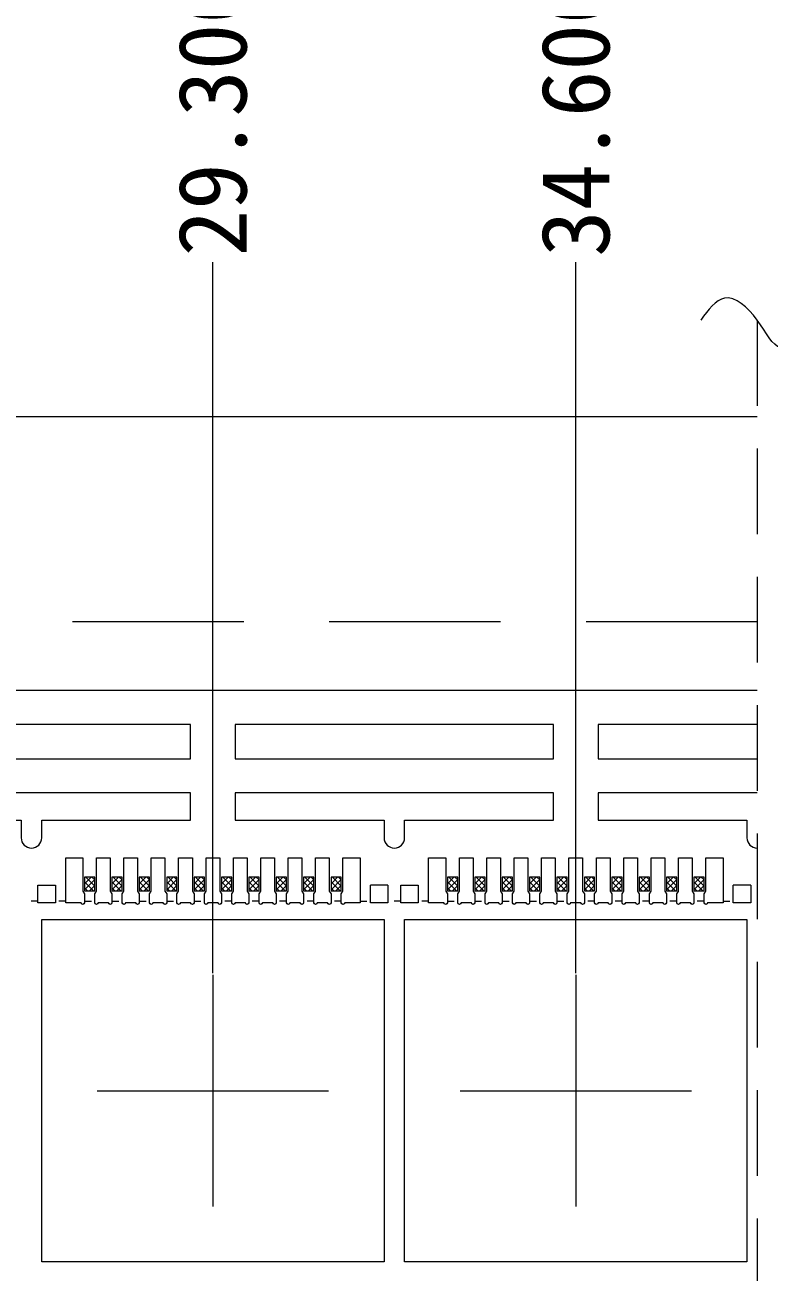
# Model space of a CAD drawing. Extents: x -140 to 3541, y -503 to -95.
# Drawn here: x 3266.12 to 3276.99, y -285.41 to -267.19 of the extents above; entities that cross this region are included whole.
import ezdxf

# ---------------------------------------------------------------- set-up
doc = ezdxf.new("R2010")
doc.units = 0
doc.header["$LTSCALE"] = 5
doc.header["$MEASUREMENT"] = 0
doc.header["$PDMODE"] = 3
for name, pattern in [('CENTER', [2, 1.25, -0.25, 0.25, -0.25]), ('DASHED', [0.75, 0.5, -0.25]), ('HIDDEN', [0.375, 0.25, -0.125])]:
    doc.linetypes.add(name, pattern=pattern)
doc.layers.get('0').update_dxf_attribs({"linetype": 'CONTINUOUS'})
doc.layers.get('Defpoints').update_dxf_attribs({"linetype": 'CONTINUOUS'})
for name, color, linetype in [('1', 7, 'CONTINUOUS'), ('1D', 4, 'CONTINUOUS'), ('center', 1, 'CONTINUOUS'), ('PKG', 2, 'CONTINUOUS'), ('PLATING', 3, 'CONTINUOUS'), ('标注', 4, 'CONTINUOUS')]:
    doc.layers.add(name, color=color, linetype=linetype)
doc.layers.add('标注线', color=3, linetype='CONTINUOUS', lineweight=18)
doc.styles.add('SIMPLEX', font='SIMPLEX')
doc.styles.add('宋体', font='')
doc.styles.get('宋体').set_extended_font_data('SimSun')
doc.dimstyles.new('副本Standard', dxfattribs={"dimtxt": 0.05, "dimasz": 0.05, "dimexe": 0.07, "dimexo": 0.07, "dimgap": 0.07, "dimtad": 1, "dimzin": 1, "dimdsep": 46, "dimtxsty": 'SIMPLEX', "dimcen": 0.1, "dimclrd": 256, "dimclre": 256, "dimclrt": 256, "dimadec": 0, "dimazin": 0, "dimtfac": 1, "dimtofl": 0, "dimtmove": 0, "dimatfit": 0, "dimfxl": 1, "dimlwd": -1, "dimlwe": -1, "dimarcsym": 0})

# ---------------------------------------------------------------- blocks, each defined once
blk = doc.blocks.new('*D88')
at = {"layer": 'Defpoints', "color": 0}
for p in [(3268.864, -270.656), (3239.564, -274.423), (3268.864, -281.071)]:
    blk.add_point(p, dxfattribs=at)
at = {"layer": '标注', "lineweight": 0}
blk.add_line((3268.864, -281.046), (3268.864, -270.656), dxfattribs=at)
at = {"layer": '标注', "lineweight": 0, "insert": (3268.864, -268.533), "char_height": 1, "attachment_point": 5, "rotation": 90, "style": '宋体'}
blk.add_mtext('29.300', dxfattribs=at)
blk = doc.blocks.new('*D89')
at = {"layer": 'Defpoints', "color": 0}
for p in [(3274.164, -270.656), (3239.564, -274.423), (3274.164, -281.071)]:
    blk.add_point(p, dxfattribs=at)
at = {"layer": '标注', "lineweight": 0}
blk.add_line((3274.164, -281.046), (3274.164, -270.656), dxfattribs=at)
at = {"layer": '标注', "lineweight": 0, "insert": (3274.164, -268.539), "char_height": 1, "attachment_point": 5, "rotation": 90, "style": '宋体'}
blk.add_mtext('34.600', dxfattribs=at)

msp = doc.modelspace()

# ---------------------------------------------------------------- linework, layer by layer
at = {"lineweight": 0}
for points in [[(3263.88934, -277.91135), (3268.53934, -277.91135), (3268.53934, -277.41135), (3263.88934, -277.41128)], [(3269.18934, -277.91135), (3273.83934, -277.91135), (3273.83934, -277.41135), (3269.18934, -277.41128)]]:
    msp.add_lwpolyline(points, close=True, dxfattribs=at)
msp.add_lwpolyline([(3276.81434, -277.41131), (3274.48934, -277.41128), (3274.48934, -277.91135), (3276.81434, -277.91135)], dxfattribs=at)
for points in [[(3266.06434, -279.06635, 1), (3266.36434, -279.06635), (3266.36434, -278.81135), (3268.53934, -278.81135), (3268.53934, -278.41135), (3263.88934, -278.41135), (3263.88934, -278.81135), (3266.06434, -278.81135)], [(3271.36434, -279.06635, 1), (3271.66434, -279.06635), (3271.66434, -278.81135), (3273.83934, -278.81135), (3273.83934, -278.41135), (3269.18934, -278.41135), (3269.18934, -278.81135), (3271.36434, -278.81135)]]:
    msp.add_lwpolyline(points, format="xyb", close=True, dxfattribs=at)
msp.add_lwpolyline([(3276.81434, -278.41135), (3274.48934, -278.41135), (3274.48934, -278.81135), (3276.66434, -278.81135), (3276.66434, -279.06635, 0.41421356), (3276.81434, -279.21635, 0.41421356)], format="xyb", dxfattribs=at)
at = {"layer": '1', "linetype": 'Continuous', "lineweight": 0}
for p, q in [((3266.30934, -279.76135), (3266.56434, -279.76135)), ((3271.41934, -279.76135), (3271.16434, -279.76135)), ((3271.60934, -279.76135), (3271.86434, -279.76135)), ((3276.71934, -279.76135), (3276.46434, -279.76135))]:
    msp.add_line(p, q, dxfattribs=at)
at = {"layer": '1', "lineweight": 0}
msp.add_lwpolyline([(3276.81434, -350.91135), (3201.31434, -350.91135), (3200.31434, -349.91135), (3200.31434, -339.41135), (3202.41434, -339.41135, 0.41421356), (3202.81434, -339.01135), (3202.81434, -319.81135, 0.41421356), (3202.41434, -319.41135), (3200.31434, -319.41135), (3200.31434, -304.41135), (3202.41434, -304.41135, 0.41421356), (3202.81434, -304.01135), (3202.81434, -284.81135, 0.41421356), (3202.41434, -284.41135), (3200.31434, -284.41135), (3200.31434, -273.91135), (3201.31434, -272.91135), (3276.81434, -272.91135)], format="xyb", dxfattribs=at)
at = {"layer": '1', "linetype": 'Continuous', "lineweight": 0}
for points in [[(3266.71434, -279.36135), (3266.96434, -279.36135), (3266.96434, -279.84885), (3266.98934, -279.88635), (3266.98934, -280.01635, -0.92662528), (3266.93949, -280.01635), (3266.71434, -280.01635)], [(3267.38934, -279.88635), (3267.38934, -280.01635, -0.92662528), (3267.33949, -280.01635), (3267.1892, -280.01635, -0.92662528), (3267.13934, -280.01635), (3267.13934, -279.88635), (3267.16434, -279.84885), (3267.16434, -279.36135), (3267.36434, -279.36135), (3267.36434, -279.84885)], [(3267.76434, -279.36135), (3267.76434, -279.84885), (3267.78934, -279.88635), (3267.78934, -280.01635, -0.92662528), (3267.73949, -280.01635), (3267.5892, -280.01635, -0.92662528), (3267.53934, -280.01635), (3267.53934, -279.88635), (3267.56434, -279.84885), (3267.56434, -279.36135), (3267.73931, -279.36135)], [(3268.16434, -279.36135), (3268.16434, -279.84885), (3268.18934, -279.88635), (3268.18934, -280.01635, -0.92662528), (3268.13949, -280.01635), (3267.9892, -280.01635, -0.92662528), (3267.93934, -280.01635), (3267.93934, -279.88635), (3267.96434, -279.84885), (3267.96434, -279.36135)], [(3268.96434, -279.36135), (3268.96434, -279.84885), (3268.98934, -279.88635), (3268.98934, -280.01635, -0.92662528), (3268.93949, -280.01635), (3268.7892, -280.01635, -0.92662528), (3268.73934, -280.01635), (3268.73934, -279.88635), (3268.76434, -279.84885), (3268.76434, -279.36135)], [(3269.36434, -279.36135), (3269.36434, -279.84885), (3269.38934, -279.88635), (3269.38934, -280.01635, -0.92662528), (3269.33949, -280.01635), (3269.1892, -280.01635, -0.92662528), (3269.13934, -280.01635), (3269.13934, -279.88635), (3269.16434, -279.84885), (3269.16434, -279.36135)], [(3269.76434, -279.36135), (3269.76434, -279.84885), (3269.78934, -279.88635), (3269.78934, -280.01635, -0.92662528), (3269.73949, -280.01635), (3269.5892, -280.01635, -0.92662528), (3269.53934, -280.01635), (3269.53934, -279.88635), (3269.56434, -279.84885), (3269.56434, -279.36135)], [(3270.16434, -279.36135), (3270.16434, -279.84885), (3270.18934, -279.88635), (3270.18934, -280.01635, -0.92662528), (3270.13949, -280.01635), (3269.9892, -280.01635, -0.92662528), (3269.93934, -280.01635), (3269.93934, -279.88635), (3269.96434, -279.84885), (3269.96434, -279.36135)], [(3271.01434, -279.36135), (3271.01434, -280.01635), (3270.7892, -280.01635, -0.92662528), (3270.73934, -280.01635), (3270.73934, -279.88635), (3270.76434, -279.84885), (3270.76434, -279.36135)], [(3272.01434, -279.36135), (3272.26434, -279.36135), (3272.26434, -279.84885), (3272.28934, -279.88635), (3272.28934, -280.01635, -0.92662528), (3272.23949, -280.01635), (3272.01434, -280.01635)], [(3272.68934, -279.88635), (3272.68934, -280.01635, -0.92662528), (3272.63949, -280.01635), (3272.4892, -280.01635, -0.92662528), (3272.43934, -280.01635), (3272.43934, -279.88635), (3272.46434, -279.84885), (3272.46434, -279.36135), (3272.66434, -279.36135), (3272.66434, -279.84885)], [(3273.06434, -279.36135), (3273.06434, -279.84885), (3273.08934, -279.88635), (3273.08934, -280.01635, -0.92662528), (3273.03949, -280.01635), (3272.8892, -280.01635, -0.92662528), (3272.83934, -280.01635), (3272.83934, -279.88635), (3272.86434, -279.84885), (3272.86434, -279.36135), (3273.03931, -279.36135)], [(3273.46434, -279.36135), (3273.46434, -279.84885), (3273.48934, -279.88635), (3273.48934, -280.01635, -0.92662528), (3273.43949, -280.01635), (3273.2892, -280.01635, -0.92662528), (3273.23934, -280.01635), (3273.23934, -279.88635), (3273.26434, -279.84885), (3273.26434, -279.36135)], [(3274.26434, -279.36135), (3274.26434, -279.84885), (3274.28934, -279.88635), (3274.28934, -280.01635, -0.92662528), (3274.23949, -280.01635), (3274.0892, -280.01635, -0.92662528), (3274.03934, -280.01635), (3274.03934, -279.88635), (3274.06434, -279.84885), (3274.06434, -279.36135)], [(3274.66434, -279.36135), (3274.66434, -279.84885), (3274.68934, -279.88635), (3274.68934, -280.01635, -0.92662528), (3274.63949, -280.01635), (3274.4892, -280.01635, -0.92662528), (3274.43934, -280.01635), (3274.43934, -279.88635), (3274.46434, -279.84885), (3274.46434, -279.36135)], [(3275.06434, -279.36135), (3275.06434, -279.84885), (3275.08934, -279.88635), (3275.08934, -280.01635, -0.92662528), (3275.03949, -280.01635), (3274.8892, -280.01635, -0.92662528), (3274.83934, -280.01635), (3274.83934, -279.88635), (3274.86434, -279.84885), (3274.86434, -279.36135)], [(3275.46434, -279.36135), (3275.46434, -279.84885), (3275.48934, -279.88635), (3275.48934, -280.01635, -0.92662528), (3275.43949, -280.01635), (3275.2892, -280.01635, -0.92662528), (3275.23934, -280.01635), (3275.23934, -279.88635), (3275.26434, -279.84885), (3275.26434, -279.36135)], [(3276.31434, -279.36135), (3276.31434, -280.01635), (3276.0892, -280.01635, -0.92662528), (3276.03934, -280.01635), (3276.03934, -279.88635), (3276.06434, -279.84885), (3276.06434, -279.36135)]]:
    msp.add_lwpolyline(points, format="xyb", close=True, dxfattribs=at)
for points in [[(3268.36434, -279.36135), (3268.56434, -279.36135), (3268.56434, -279.84885), (3268.58934, -279.88635), (3268.58934, -280.01635, -0.92662528), (3268.53949, -280.01635), (3268.3892, -280.01635, -0.92662528), (3268.33934, -280.01635), (3268.33934, -279.88635), (3268.36434, -279.84885), (3268.36434, -279.36135), (3268.38931, -279.36135)], [(3270.36434, -279.86135), (3270.36434, -279.36135), (3270.56434, -279.36135), (3270.56434, -279.84885), (3270.58934, -279.88635), (3270.58934, -280.01635, -0.92662528), (3270.53949, -280.01635), (3270.3892, -280.01635, -0.92662528), (3270.33934, -280.01635), (3270.33934, -279.88635), (3270.36434, -279.84885)], [(3273.66434, -279.36135), (3273.86434, -279.36135), (3273.86434, -279.84885), (3273.88934, -279.88635), (3273.88934, -280.01635, -0.92662528), (3273.83949, -280.01635), (3273.6892, -280.01635, -0.92662528), (3273.63934, -280.01635), (3273.63934, -279.88635), (3273.66434, -279.84885), (3273.66434, -279.36135), (3273.68931, -279.36135)], [(3275.66434, -279.86135), (3275.66434, -279.36135), (3275.86434, -279.36135), (3275.86434, -279.84885), (3275.88934, -279.88635), (3275.88934, -280.01635, -0.92662528), (3275.83949, -280.01635), (3275.6892, -280.01635, -0.92662528), (3275.63934, -280.01635), (3275.63934, -279.88635), (3275.66434, -279.84885)]]:
    msp.add_lwpolyline(points, format="xyb", dxfattribs=at)
at = {"layer": '1', "lineweight": 0}
for points in [[(3266.56434, -279.76135), (3266.56434, -280.01635), (3266.30934, -280.01635), (3266.30934, -279.76135)], [(3271.41934, -279.76135), (3271.41934, -280.01635), (3271.16434, -280.01635), (3271.16434, -279.76135)], [(3271.86434, -279.76135), (3271.86434, -280.01635), (3271.60934, -280.01635), (3271.60934, -279.76135)], [(3276.71934, -279.76135), (3276.71934, -280.01635), (3276.46434, -280.01635), (3276.46434, -279.76135)]]:
    msp.add_lwpolyline(points, dxfattribs=at)
at = {"layer": '1D', "color": 6, "linetype": 'HIDDEN', "lineweight": 0}
msp.add_line((3276.81434, -271.5041), (3276.81434, -352.75216), dxfattribs=at)
at = {"layer": '1D', "linetype": 'HIDDEN', "lineweight": 0, "ltscale": 0.05}
for p, q in [((3266.98934, -279.99135), (3267.13934, -279.99135)), ((3267.38934, -279.99135), (3267.53934, -279.99135)), ((3267.78934, -279.99135), (3267.93934, -279.99135)), ((3268.18934, -279.99135), (3268.33934, -279.99135)), ((3268.58934, -279.99135), (3268.73934, -279.99135)), ((3269.13934, -279.99135), (3268.98934, -279.99135)), ((3269.53934, -279.99135), (3269.38934, -279.99135)), ((3269.93934, -279.99135), (3269.78934, -279.99135)), ((3270.33934, -279.99135), (3270.18934, -279.99135)), ((3270.73934, -279.99135), (3270.58934, -279.99135)), ((3272.28934, -279.99135), (3272.43934, -279.99135)), ((3272.68934, -279.99135), (3272.83934, -279.99135)), ((3273.08934, -279.99135), (3273.23934, -279.99135)), ((3273.48934, -279.99135), (3273.63934, -279.99135)), ((3273.88934, -279.99135), (3274.03934, -279.99135)), ((3274.43934, -279.99135), (3274.28934, -279.99135)), ((3274.83934, -279.99135), (3274.68934, -279.99135)), ((3275.23934, -279.99135), (3275.08934, -279.99135)), ((3275.63934, -279.99135), (3275.48934, -279.99135)), ((3276.03934, -279.99135), (3275.88934, -279.99135))]:
    msp.add_line(p, q, dxfattribs=at)
at = {"layer": '1D', "linetype": 'DASHED', "lineweight": 0}
msp.add_lwpolyline([(3276.81434, -275.91135), (3200.31434, -275.91135), (3200.31434, -347.91135), (3276.81434, -347.91135)], dxfattribs=at)
at = {"layer": '1D', "color": 1, "lineweight": 0}
msp.add_lwpolyline([(3276.81434, -346.91135), (3204.81434, -346.91135), (3204.81434, -276.91135), (3276.81434, -276.91135)], dxfattribs=at)
at = {"layer": '1D', "linetype": 'HIDDEN', "lineweight": 0, "ltscale": 0.08}
for points in [[(3266.30934, -279.99135), (3266.11934, -279.99135)], [(3266.71434, -279.99135), (3266.56434, -279.99135)], [(3271.01434, -279.99135), (3271.16434, -279.99135)], [(3271.60934, -279.99135), (3271.41934, -279.99135)], [(3272.01434, -279.99135), (3271.86434, -279.99135)], [(3276.31434, -279.99135), (3276.46434, -279.99135)]]:
    msp.add_lwpolyline(points, dxfattribs=at)
at = {"layer": '1D', "lineweight": 0}
msp.add_spline([(3277.59292, -271.5041), (3277.15208, -271.90367), (3276.81434, -271.5041), (3276.33719, -271.1815), (3275.98986, -271.5041)], degree=3, dxfattribs=at)
at = {"layer": 'center', "linetype": 'CENTER', "lineweight": 0}
for p, q in [((3268.86434, -281.0706), (3268.86434, -284.45209)), ((3274.16434, -281.0706), (3274.16434, -284.45209)), ((3267.1736, -282.76135), (3270.55509, -282.76135)), ((3272.4736, -282.76135), (3275.85509, -282.76135))]:
    msp.add_line(p, q, dxfattribs=at)
at = {"layer": 'PKG', "linetype": 'Continuous', "lineweight": 0}
for points in [[(3266.36434, -285.26135), (3266.36434, -280.26135), (3271.36434, -280.26135), (3271.36434, -285.26135)], [(3271.66434, -285.26135), (3271.66434, -280.26135), (3276.66434, -280.26135), (3276.66434, -285.26135)]]:
    msp.add_lwpolyline(points, close=True, dxfattribs=at)
at = {"layer": 'PLATING', "lineweight": 0}
for p, q in [((3267.13934, -279.64135), (3266.98934, -279.64135)), ((3266.98934, -279.64135), (3266.98934, -279.84135)), ((3267.13934, -279.84135), (3267.13934, -279.64135)), ((3267.53934, -279.64135), (3267.38934, -279.64135)), ((3267.38934, -279.64135), (3267.38934, -279.84135)), ((3267.53934, -279.84135), (3267.53934, -279.64135)), ((3267.93934, -279.64135), (3267.78934, -279.64135)), ((3267.78934, -279.64135), (3267.78934, -279.84135)), ((3267.93934, -279.84135), (3267.93934, -279.64135)), ((3268.33934, -279.64135), (3268.18934, -279.64135)), ((3268.18934, -279.64135), (3268.18934, -279.84135)), ((3268.33934, -279.84135), (3268.33934, -279.64135)), ((3268.73934, -279.64135), (3268.58934, -279.64135)), ((3268.58934, -279.64135), (3268.58934, -279.84135)), ((3268.73934, -279.84135), (3268.73934, -279.64135)), ((3269.13934, -279.64135), (3268.98934, -279.64135)), ((3268.98934, -279.64135), (3268.98934, -279.84135)), ((3269.13934, -279.84135), (3269.13934, -279.64135)), ((3269.53934, -279.64135), (3269.38934, -279.64135)), ((3269.38934, -279.64135), (3269.38934, -279.84135)), ((3269.53934, -279.84135), (3269.53934, -279.64135)), ((3269.93934, -279.64135), (3269.78934, -279.64135)), ((3269.78934, -279.64135), (3269.78934, -279.84135)), ((3269.93934, -279.84135), (3269.93934, -279.64135)), ((3270.33934, -279.64135), (3270.18934, -279.64135)), ((3270.18934, -279.64135), (3270.18934, -279.84135)), ((3270.33934, -279.84135), (3270.33934, -279.64135)), ((3270.73934, -279.64135), (3270.58934, -279.64135)), ((3270.58934, -279.64135), (3270.58934, -279.84135)), ((3270.73934, -279.84135), (3270.73934, -279.64135)), ((3272.43934, -279.64135), (3272.28934, -279.64135)), ((3272.28934, -279.64135), (3272.28934, -279.84135)), ((3272.43934, -279.84135), (3272.43934, -279.64135)), ((3272.83934, -279.64135), (3272.68934, -279.64135)), ((3272.68934, -279.64135), (3272.68934, -279.84135)), ((3272.83934, -279.84135), (3272.83934, -279.64135)), ((3273.23934, -279.64135), (3273.08934, -279.64135)), ((3273.08934, -279.64135), (3273.08934, -279.84135)), ((3273.23934, -279.84135), (3273.23934, -279.64135)), ((3273.63934, -279.64135), (3273.48934, -279.64135)), ((3273.48934, -279.64135), (3273.48934, -279.84135)), ((3273.63934, -279.84135), (3273.63934, -279.64135)), ((3274.03934, -279.64135), (3273.88934, -279.64135)), ((3273.88934, -279.64135), (3273.88934, -279.84135)), ((3274.03934, -279.84135), (3274.03934, -279.64135)), ((3274.43934, -279.64135), (3274.28934, -279.64135)), ((3274.28934, -279.64135), (3274.28934, -279.84135)), ((3274.43934, -279.84135), (3274.43934, -279.64135)), ((3274.83934, -279.64135), (3274.68934, -279.64135)), ((3274.68934, -279.64135), (3274.68934, -279.84135)), ((3274.83934, -279.84135), (3274.83934, -279.64135)), ((3275.23934, -279.64135), (3275.08934, -279.64135)), ((3275.08934, -279.64135), (3275.08934, -279.84135)), ((3275.23934, -279.84135), (3275.23934, -279.64135)), ((3275.63934, -279.64135), (3275.48934, -279.64135)), ((3275.48934, -279.64135), (3275.48934, -279.84135)), ((3275.63934, -279.84135), (3275.63934, -279.64135)), ((3276.03934, -279.64135), (3275.88934, -279.64135)), ((3275.88934, -279.64135), (3275.88934, -279.84135)), ((3276.03934, -279.84135), (3276.03934, -279.64135)), ((3266.98934, -279.84135), (3267.13934, -279.84135)), ((3267.38934, -279.84135), (3267.53934, -279.84135)), ((3267.78934, -279.84135), (3267.93934, -279.84135)), ((3268.18934, -279.84135), (3268.33934, -279.84135)), ((3268.58934, -279.84135), (3268.73934, -279.84135)), ((3268.98934, -279.84135), (3269.13934, -279.84135)), ((3269.38934, -279.84135), (3269.53934, -279.84135)), ((3269.78934, -279.84135), (3269.93934, -279.84135)), ((3270.18934, -279.84135), (3270.33934, -279.84135)), ((3270.58934, -279.84135), (3270.73934, -279.84135)), ((3272.28934, -279.84135), (3272.43934, -279.84135)), ((3272.68934, -279.84135), (3272.83934, -279.84135)), ((3273.08934, -279.84135), (3273.23934, -279.84135)), ((3273.48934, -279.84135), (3273.63934, -279.84135)), ((3273.88934, -279.84135), (3274.03934, -279.84135)), ((3274.28934, -279.84135), (3274.43934, -279.84135)), ((3274.68934, -279.84135), (3274.83934, -279.84135)), ((3275.08934, -279.84135), (3275.23934, -279.84135)), ((3275.48934, -279.84135), (3275.63934, -279.84135)), ((3275.88934, -279.84135), (3276.03934, -279.84135))]:
    msp.add_line(p, q, dxfattribs=at)
at = {"layer": '标注线', "lineweight": 0}
for p, q in [((3266.99701, -279.64135), (3266.98934, -279.64902)), ((3267.0854, -279.64135), (3266.98934, -279.7374)), ((3267.00931, -279.64135), (3267.13934, -279.77138)), ((3267.0977, -279.64135), (3267.13934, -279.683)), ((3267.39701, -279.64135), (3267.38934, -279.64902)), ((3267.4854, -279.64135), (3267.38934, -279.7374)), ((3267.40931, -279.64135), (3267.53934, -279.77138)), ((3267.4977, -279.64135), (3267.53934, -279.683)), ((3267.79701, -279.64135), (3267.78934, -279.64902)), ((3267.8854, -279.64135), (3267.78934, -279.7374)), ((3267.80931, -279.64135), (3267.93934, -279.77138)), ((3267.8977, -279.64135), (3267.93934, -279.683)), ((3268.19701, -279.64135), (3268.18934, -279.64902)), ((3268.2854, -279.64135), (3268.18934, -279.7374)), ((3268.20931, -279.64135), (3268.33934, -279.77138)), ((3268.2977, -279.64135), (3268.33934, -279.683)), ((3268.59701, -279.64135), (3268.58934, -279.64902)), ((3268.6854, -279.64135), (3268.58934, -279.7374)), ((3268.60931, -279.64135), (3268.73934, -279.77138)), ((3268.6977, -279.64135), (3268.73934, -279.683)), ((3268.99701, -279.64135), (3268.98934, -279.64902)), ((3269.0854, -279.64135), (3268.98934, -279.7374)), ((3269.00931, -279.64135), (3269.13934, -279.77138)), ((3269.0977, -279.64135), (3269.13934, -279.683)), ((3269.39701, -279.64135), (3269.38934, -279.64902)), ((3269.4854, -279.64135), (3269.38934, -279.7374)), ((3269.40931, -279.64135), (3269.53934, -279.77138)), ((3269.4977, -279.64135), (3269.53934, -279.683)), ((3269.79701, -279.64135), (3269.78934, -279.64902)), ((3269.8854, -279.64135), (3269.78934, -279.7374)), ((3269.80931, -279.64135), (3269.93934, -279.77138)), ((3269.8977, -279.64135), (3269.93934, -279.683)), ((3270.19701, -279.64135), (3270.18934, -279.64902)), ((3270.2854, -279.64135), (3270.18934, -279.7374)), ((3270.20931, -279.64135), (3270.33934, -279.77138)), ((3270.2977, -279.64135), (3270.33934, -279.683)), ((3270.59701, -279.64135), (3270.58934, -279.64902)), ((3270.6854, -279.64135), (3270.58934, -279.7374)), ((3270.60931, -279.64135), (3270.73934, -279.77138)), ((3270.6977, -279.64135), (3270.73934, -279.683)), ((3272.29701, -279.64135), (3272.28934, -279.64902)), ((3272.3854, -279.64135), (3272.28934, -279.7374)), ((3272.30931, -279.64135), (3272.43934, -279.77138)), ((3272.3977, -279.64135), (3272.43934, -279.683)), ((3272.69701, -279.64135), (3272.68934, -279.64902)), ((3272.7854, -279.64135), (3272.68934, -279.7374)), ((3272.70931, -279.64135), (3272.83934, -279.77138)), ((3272.7977, -279.64135), (3272.83934, -279.683)), ((3273.09701, -279.64135), (3273.08934, -279.64902)), ((3273.1854, -279.64135), (3273.08934, -279.7374)), ((3273.10931, -279.64135), (3273.23934, -279.77138)), ((3273.1977, -279.64135), (3273.23934, -279.683)), ((3273.49701, -279.64135), (3273.48934, -279.64902)), ((3273.5854, -279.64135), (3273.48934, -279.7374)), ((3273.50931, -279.64135), (3273.63934, -279.77138)), ((3273.5977, -279.64135), (3273.63934, -279.683)), ((3273.89701, -279.64135), (3273.88934, -279.64902)), ((3273.9854, -279.64135), (3273.88934, -279.7374)), ((3273.90931, -279.64135), (3274.03934, -279.77138)), ((3273.9977, -279.64135), (3274.03934, -279.683)), ((3274.29701, -279.64135), (3274.28934, -279.64902)), ((3274.3854, -279.64135), (3274.28934, -279.7374)), ((3274.30931, -279.64135), (3274.43934, -279.77138)), ((3274.3977, -279.64135), (3274.43934, -279.683)), ((3274.69701, -279.64135), (3274.68934, -279.64902)), ((3274.7854, -279.64135), (3274.68934, -279.7374)), ((3274.70931, -279.64135), (3274.83934, -279.77138)), ((3274.7977, -279.64135), (3274.83934, -279.683)), ((3275.09701, -279.64135), (3275.08934, -279.64902)), ((3275.1854, -279.64135), (3275.08934, -279.7374)), ((3275.10931, -279.64135), (3275.23934, -279.77138)), ((3275.1977, -279.64135), (3275.23934, -279.683)), ((3275.49701, -279.64135), (3275.48934, -279.64902)), ((3275.5854, -279.64135), (3275.48934, -279.7374)), ((3275.50931, -279.64135), (3275.63934, -279.77138)), ((3275.5977, -279.64135), (3275.63934, -279.683)), ((3275.89701, -279.64135), (3275.88934, -279.64902)), ((3275.9854, -279.64135), (3275.88934, -279.7374)), ((3275.90931, -279.64135), (3276.03934, -279.77138)), ((3275.9977, -279.64135), (3276.03934, -279.683)), ((3267.13934, -279.67579), (3266.98934, -279.82579)), ((3266.98934, -279.70977), (3267.12092, -279.84135)), ((3266.98934, -279.79816), (3267.03253, -279.84135)), ((3267.13934, -279.76418), (3267.06218, -279.84135)), ((3267.53934, -279.67579), (3267.38934, -279.82579)), ((3267.38934, -279.70977), (3267.52092, -279.84135)), ((3267.38934, -279.79816), (3267.43253, -279.84135)), ((3267.53934, -279.76418), (3267.46218, -279.84135)), ((3267.93934, -279.67579), (3267.78934, -279.82579)), ((3267.78934, -279.70977), (3267.92092, -279.84135)), ((3267.78934, -279.79816), (3267.83253, -279.84135)), ((3267.93934, -279.76418), (3267.86218, -279.84135)), ((3268.33934, -279.67579), (3268.18934, -279.82579)), ((3268.18934, -279.70977), (3268.32092, -279.84135)), ((3268.18934, -279.79816), (3268.23253, -279.84135)), ((3268.33934, -279.76418), (3268.26218, -279.84135)), ((3268.73934, -279.67579), (3268.58934, -279.82579)), ((3268.58934, -279.70977), (3268.72092, -279.84135)), ((3268.58934, -279.79816), (3268.63253, -279.84135)), ((3268.73934, -279.76418), (3268.66218, -279.84135)), ((3269.13934, -279.67579), (3268.98934, -279.82579)), ((3268.98934, -279.70977), (3269.12092, -279.84135)), ((3268.98934, -279.79816), (3269.03253, -279.84135)), ((3269.13934, -279.76418), (3269.06218, -279.84135)), ((3269.53934, -279.67579), (3269.38934, -279.82579)), ((3269.38934, -279.70977), (3269.52092, -279.84135)), ((3269.38934, -279.79816), (3269.43253, -279.84135)), ((3269.53934, -279.76418), (3269.46218, -279.84135)), ((3269.93934, -279.67579), (3269.78934, -279.82579)), ((3269.78934, -279.70977), (3269.92092, -279.84135)), ((3269.78934, -279.79816), (3269.83253, -279.84135)), ((3269.93934, -279.76418), (3269.86218, -279.84135)), ((3270.33934, -279.67579), (3270.18934, -279.82579)), ((3270.18934, -279.70977), (3270.32092, -279.84135)), ((3270.18934, -279.79816), (3270.23253, -279.84135)), ((3270.33934, -279.76418), (3270.26218, -279.84135)), ((3270.73934, -279.67579), (3270.58934, -279.82579)), ((3270.58934, -279.70977), (3270.72092, -279.84135)), ((3270.58934, -279.79816), (3270.63253, -279.84135)), ((3270.73934, -279.76418), (3270.66218, -279.84135)), ((3272.43934, -279.67579), (3272.28934, -279.82579)), ((3272.28934, -279.70977), (3272.42092, -279.84135)), ((3272.28934, -279.79816), (3272.33253, -279.84135)), ((3272.43934, -279.76418), (3272.36218, -279.84135)), ((3272.83934, -279.67579), (3272.68934, -279.82579)), ((3272.68934, -279.70977), (3272.82092, -279.84135)), ((3272.68934, -279.79816), (3272.73253, -279.84135)), ((3272.83934, -279.76418), (3272.76218, -279.84135)), ((3273.23934, -279.67579), (3273.08934, -279.82579)), ((3273.08934, -279.70977), (3273.22092, -279.84135)), ((3273.08934, -279.79816), (3273.13253, -279.84135)), ((3273.23934, -279.76418), (3273.16218, -279.84135)), ((3273.63934, -279.67579), (3273.48934, -279.82579)), ((3273.48934, -279.70977), (3273.62092, -279.84135)), ((3273.48934, -279.79816), (3273.53253, -279.84135)), ((3273.63934, -279.76418), (3273.56218, -279.84135)), ((3274.03934, -279.67579), (3273.88934, -279.82579)), ((3273.88934, -279.70977), (3274.02092, -279.84135)), ((3273.88934, -279.79816), (3273.93253, -279.84135)), ((3274.03934, -279.76418), (3273.96218, -279.84135)), ((3274.43934, -279.67579), (3274.28934, -279.82579)), ((3274.28934, -279.70977), (3274.42092, -279.84135)), ((3274.28934, -279.79816), (3274.33253, -279.84135)), ((3274.43934, -279.76418), (3274.36218, -279.84135)), ((3274.83934, -279.67579), (3274.68934, -279.82579)), ((3274.68934, -279.70977), (3274.82092, -279.84135)), ((3274.68934, -279.79816), (3274.73253, -279.84135)), ((3274.83934, -279.76418), (3274.76218, -279.84135)), ((3275.23934, -279.67579), (3275.08934, -279.82579)), ((3275.08934, -279.70977), (3275.22092, -279.84135)), ((3275.08934, -279.79816), (3275.13253, -279.84135)), ((3275.23934, -279.76418), (3275.16218, -279.84135)), ((3275.63934, -279.67579), (3275.48934, -279.82579)), ((3275.48934, -279.70977), (3275.62092, -279.84135)), ((3275.48934, -279.79816), (3275.53253, -279.84135)), ((3275.63934, -279.76418), (3275.56218, -279.84135)), ((3276.03934, -279.67579), (3275.88934, -279.82579)), ((3275.88934, -279.70977), (3276.02092, -279.84135)), ((3275.88934, -279.79816), (3275.93253, -279.84135)), ((3276.03934, -279.76418), (3275.96218, -279.84135))]:
    msp.add_line(p, q, dxfattribs=at)

# ---------------------------------------------------------------- dimensions: what is measured, and where the dimension line sits
at = {"layer": '标注', "lineweight": 0}
for feature_location, picture, middle in [((3268.86434, -281.0706), '*D88', (3268.86434, -268.53314)), ((3274.16434, -281.0706), '*D89', (3274.16434, -268.53873))]:
    dim = msp.add_ordinate_dim(feature_location=feature_location, offset=(0, 10.41484), dtype=1, origin=(3239.56434, -274.42335), dimstyle='副本Standard', override={"dimtxt": 1, "dimasz": 1, "dimexo": 0.025, "dimgap": 0.05, "dimtad": 0, "dimdec": 3, "dimtxsty": '宋体', "dimlwe": 0}, dxfattribs=at)
    dim.commit()
    dim.dimension.update_dxf_attribs({"geometry": picture, "text_midpoint": middle})

doc.saveas('drawing.dxf')
